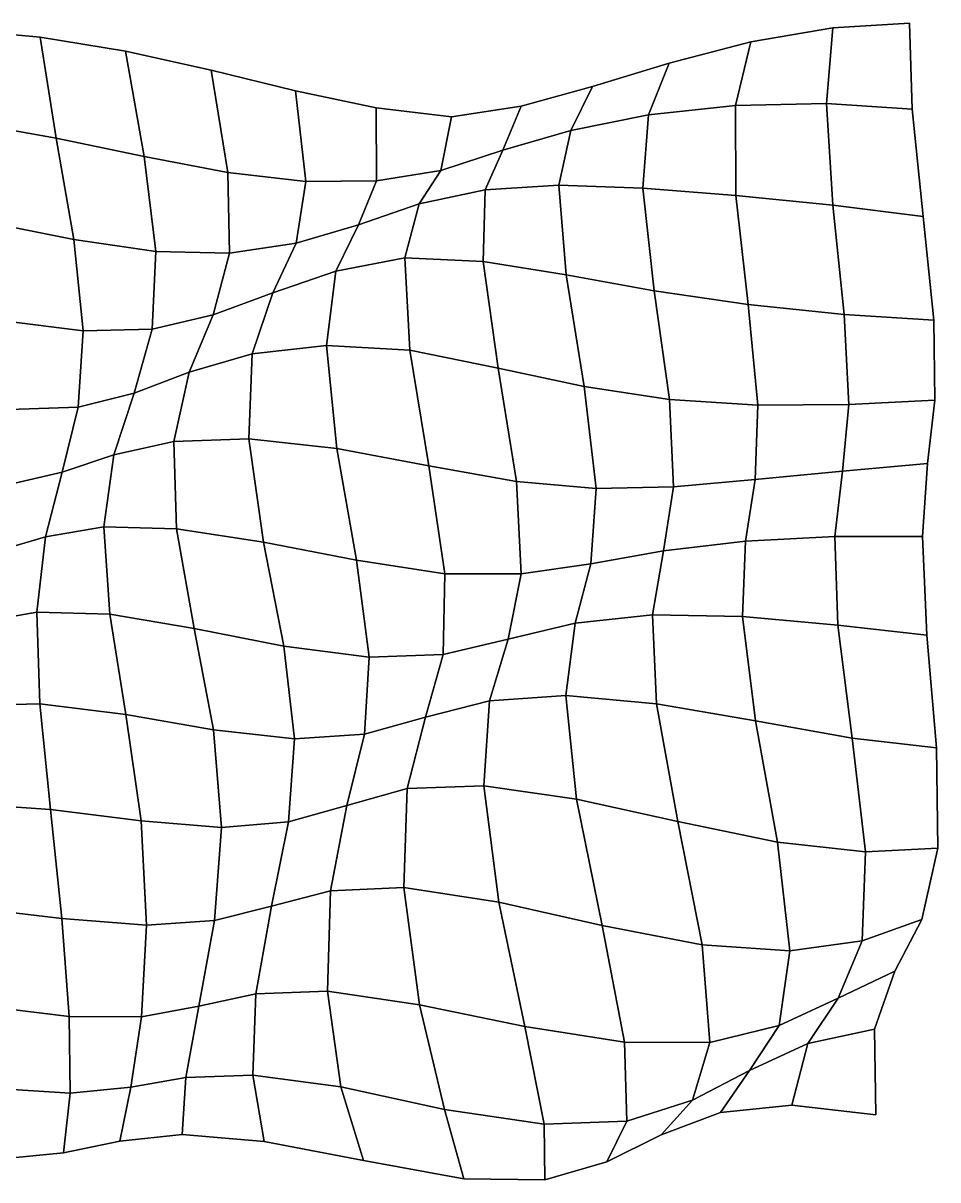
# Model space of a CAD drawing. Extents: x -161 to 227, y -130 to 123.
# Drawn here: x 26.8 to 226.8, y -130.3 to 122.6 of the extents above; entities that cross this region are included whole.
import ezdxf

# ---------------------------------------------------------------- set-up
doc = ezdxf.new("R2010")
doc.units = 0

msp = doc.modelspace()

# ---------------------------------------------------------------- linework, layer by layer
for points in [[(182.599533, 104.598549, -3.71392), (202.478104, 105.01503, -7.227546), (203.84906, 121.556458, -9.683057), (185.89682, 118.504395, -8.289812)], [(182.599533, 104.598549, -3.71392), (185.89682, 118.504395, -8.289812), (203.84906, 121.556458, -9.683057), (202.478104, 105.01503, -7.227546)], [(202.478104, 105.01503, -7.227546), (221.186157, 103.798965, -8.692986), (220.638824, 122.612488, -8.845376), (203.84906, 121.556458, -9.683057)], [(202.478104, 105.01503, -7.227546), (203.84906, 121.556458, -9.683057), (220.638824, 122.612488, -8.845376), (221.186157, 103.798965, -8.692986)], [(14.346541, 100.930313, -0.095653), (34.081627, 97.491844, -0.508134), (30.584967, 119.576981, 0.009041), (12.092523, 121.246574, 0.177857)], [(14.346541, 100.930313, -0.095653), (12.092523, 121.246574, 0.177857), (30.584967, 119.576981, 0.009041), (34.081627, 97.491844, -0.508134)], [(34.081627, 97.491844, -0.508134), (53.281075, 93.471474, -0.946844), (49.235458, 116.482735, -0.459572), (30.584967, 119.576981, 0.009041)], [(34.081627, 97.491844, -0.508134), (30.584967, 119.576981, 0.009041), (49.235458, 116.482735, -0.459572), (53.281075, 93.471474, -0.946844)], [(53.281075, 93.471474, -0.946844), (71.589355, 89.975372, -0.910228), (67.965775, 112.301788, -0.862866), (49.235458, 116.482735, -0.459572)], [(53.281075, 93.471474, -0.946844), (49.235458, 116.482735, -0.459572), (67.965775, 112.301788, -0.862866), (71.589355, 89.975372, -0.910228)], [(163.519363, 102.528778, 0.266166), (182.599533, 104.598549, -3.71392), (185.89682, 118.504395, -8.289812), (168.048798, 113.884735, -5.569578)], [(163.519363, 102.528778, 0.266166), (168.048798, 113.884735, -5.569578), (185.89682, 118.504395, -8.289812), (182.599533, 104.598549, -3.71392)], [(146.540283, 99.117676, 3.140595), (163.519363, 102.528778, 0.266166), (168.048798, 113.884735, -5.569578), (151.309067, 108.782402, -2.839497)], [(146.540283, 99.117676, 3.140595), (151.309067, 108.782402, -2.839497), (168.048798, 113.884735, -5.569578), (163.519363, 102.528778, 0.266166)], [(71.589355, 89.975372, -0.910228), (88.620689, 88.012314, -0.0745), (86.413399, 107.810295, -0.915592), (67.965775, 112.301788, -0.862866)], [(71.589355, 89.975372, -0.910228), (67.965775, 112.301788, -0.862866), (86.413399, 107.810295, -0.915592), (88.620689, 88.012314, -0.0745)], [(131.707016, 94.829773, 4.156337), (146.540283, 99.117676, 3.140595), (151.309067, 108.782402, -2.839497), (135.712601, 104.467522, -1.04591)], [(131.707016, 94.829773, 4.156337), (135.712601, 104.467522, -1.04591), (151.309067, 108.782402, -2.839497), (146.540283, 99.117676, 3.140595)], [(88.620689, 88.012314, -0.0745), (104.103897, 88.155937, 1.535357), (104.028893, 104.06649, -0.6299), (86.413399, 107.810295, -0.915592)], [(88.620689, 88.012314, -0.0745), (86.413399, 107.810295, -0.915592), (104.028893, 104.06649, -0.6299), (104.103897, 88.155937, 1.535357)], [(104.103897, 88.155937, 1.535357), (118.136261, 90.386734, 3.470592), (120.448708, 102.121758, -0.412358), (104.028893, 104.06649, -0.6299)], [(104.103897, 88.155937, 1.535357), (104.028893, 104.06649, -0.6299), (120.448708, 102.121758, -0.412358), (118.136261, 90.386734, 3.470592)], [(118.136261, 90.386734, 3.470592), (131.707016, 94.829773, 4.156337), (135.712601, 104.467522, -1.04591), (120.448708, 102.121758, -0.412358)], [(118.136261, 90.386734, 3.470592), (120.448708, 102.121758, -0.412358), (135.712601, 104.467522, -1.04591), (131.707016, 94.829773, 4.156337)], [(162.294495, 86.559502, 5.540423), (182.672989, 84.945168, 1.116925), (182.599533, 104.598549, -3.71392), (163.519363, 102.528778, 0.266166)], [(162.294495, 86.559502, 5.540423), (163.519363, 102.528778, 0.266166), (182.599533, 104.598549, -3.71392), (182.672989, 84.945168, 1.116925)], [(182.672989, 84.945168, 1.116925), (203.834793, 82.795334, -3.71272), (202.478104, 105.01503, -7.227546), (182.599533, 104.598549, -3.71392)], [(182.672989, 84.945168, 1.116925), (182.599533, 104.598549, -3.71392), (202.478104, 105.01503, -7.227546), (203.834793, 82.795334, -3.71272)], [(203.834793, 82.795334, -3.71272), (223.611359, 80.368729, -6.99295), (221.186157, 103.798965, -8.692986), (202.478104, 105.01503, -7.227546)], [(203.834793, 82.795334, -3.71272), (202.478104, 105.01503, -7.227546), (221.186157, 103.798965, -8.692986), (223.611359, 80.368729, -6.99295)], [(143.972122, 87.186302, 8.031549), (162.294495, 86.559502, 5.540423), (163.519363, 102.528778, 0.266166), (146.540283, 99.117676, 3.140595)], [(143.972122, 87.186302, 8.031549), (146.540283, 99.117676, 3.140595), (163.519363, 102.528778, 0.266166), (162.294495, 86.559502, 5.540423)], [(18.151814, 79.213524, -0.662922), (37.934326, 75.341888, -1.038182), (34.081627, 97.491844, -0.508134), (14.346541, 100.930313, -0.095653)], [(18.151814, 79.213524, -0.662922), (14.346541, 100.930313, -0.095653), (34.081627, 97.491844, -0.508134), (37.934326, 75.341888, -1.038182)], [(127.828171, 86.183182, 8.1926), (143.972122, 87.186302, 8.031549), (146.540283, 99.117676, 3.140595), (131.707016, 94.829773, 4.156337)], [(127.828171, 86.183182, 8.1926), (131.707016, 94.829773, 4.156337), (146.540283, 99.117676, 3.140595), (143.972122, 87.186302, 8.031549)], [(37.934326, 75.341888, -1.038182), (55.844654, 72.687035, -1.170789), (53.281075, 93.471474, -0.946844), (34.081627, 97.491844, -0.508134)], [(37.934326, 75.341888, -1.038182), (34.081627, 97.491844, -0.508134), (53.281075, 93.471474, -0.946844), (55.844654, 72.687035, -1.170789)], [(113.437691, 83.088379, 6.534311), (127.828171, 86.183182, 8.1926), (131.707016, 94.829773, 4.156337), (118.136261, 90.386734, 3.470592)], [(113.437691, 83.088379, 6.534311), (118.136261, 90.386734, 3.470592), (131.707016, 94.829773, 4.156337), (127.828171, 86.183182, 8.1926)], [(55.844654, 72.687035, -1.170789), (71.926216, 72.339188, -0.580239), (71.589355, 89.975372, -0.910228), (53.281075, 93.471474, -0.946844)], [(55.844654, 72.687035, -1.170789), (53.281075, 93.471474, -0.946844), (71.589355, 89.975372, -0.910228), (71.926216, 72.339188, -0.580239)], [(71.926216, 72.339188, -0.580239), (86.525505, 74.526627, 0.983118), (88.620689, 88.012314, -0.0745), (71.589355, 89.975372, -0.910228)], [(71.926216, 72.339188, -0.580239), (71.589355, 89.975372, -0.910228), (88.620689, 88.012314, -0.0745), (86.525505, 74.526627, 0.983118)], [(100.161278, 78.548332, 3.474694), (113.437691, 83.088379, 6.534311), (118.136261, 90.386734, 3.470592), (104.103897, 88.155937, 1.535357)], [(100.161278, 78.548332, 3.474694), (104.103897, 88.155937, 1.535357), (118.136261, 90.386734, 3.470592), (113.437691, 83.088379, 6.534311)], [(86.525505, 74.526627, 0.983118), (100.161278, 78.548332, 3.474694), (104.103897, 88.155937, 1.535357), (88.620689, 88.012314, -0.0745)], [(86.525505, 74.526627, 0.983118), (88.620689, 88.012314, -0.0745), (104.103897, 88.155937, 1.535357), (100.161278, 78.548332, 3.474694)], [(110.298668, 71.276825, 8.587756), (127.373909, 70.477852, 10.576472), (127.828171, 86.183182, 8.1926), (113.437691, 83.088379, 6.534311)], [(110.298668, 71.276825, 8.587756), (113.437691, 83.088379, 6.534311), (127.828171, 86.183182, 8.1926), (127.373909, 70.477852, 10.576472)], [(127.373909, 70.477852, 10.576472), (145.527008, 67.612144, 10.965493), (143.972122, 87.186302, 8.031549), (127.828171, 86.183182, 8.1926)], [(127.373909, 70.477852, 10.576472), (127.828171, 86.183182, 8.1926), (143.972122, 87.186302, 8.031549), (145.527008, 67.612144, 10.965493)], [(145.527008, 67.612144, 10.965493), (164.809265, 64.110359, 9.00228), (162.294495, 86.559502, 5.540423), (143.972122, 87.186302, 8.031549)], [(145.527008, 67.612144, 10.965493), (143.972122, 87.186302, 8.031549), (162.294495, 86.559502, 5.540423), (164.809265, 64.110359, 9.00228)], [(164.809265, 64.110359, 9.00228), (185.346588, 61.061066, 4.728779), (182.672989, 84.945168, 1.116925), (162.294495, 86.559502, 5.540423)], [(164.809265, 64.110359, 9.00228), (162.294495, 86.559502, 5.540423), (182.672989, 84.945168, 1.116925), (185.346588, 61.061066, 4.728779)], [(185.346588, 61.061066, 4.728779), (206.346863, 58.939468, -0.541797), (203.834793, 82.795334, -3.71272), (182.672989, 84.945168, 1.116925)], [(185.346588, 61.061066, 4.728779), (182.672989, 84.945168, 1.116925), (203.834793, 82.795334, -3.71272), (206.346863, 58.939468, -0.541797)], [(95.232582, 68.360397, 5.223298), (110.298668, 71.276825, 8.587756), (113.437691, 83.088379, 6.534311), (100.161278, 78.548332, 3.474694)], [(95.232582, 68.360397, 5.223298), (100.161278, 78.548332, 3.474694), (113.437691, 83.088379, 6.534311), (110.298668, 71.276825, 8.587756)], [(206.346863, 58.939468, -0.541797), (225.911285, 57.700001, -4.775678), (223.611359, 80.368729, -6.99295), (203.834793, 82.795334, -3.71272)], [(206.346863, 58.939468, -0.541797), (203.834793, 82.795334, -3.71272), (223.611359, 80.368729, -6.99295), (225.911285, 57.700001, -4.775678)], [(21.96608, 57.619362, -1.060159), (39.952915, 55.303894, -1.000057), (37.934326, 75.341888, -1.038182), (18.151814, 79.213524, -0.662922)], [(21.96608, 57.619362, -1.060159), (18.151814, 79.213524, -0.662922), (37.934326, 75.341888, -1.038182), (39.952915, 55.303894, -1.000057)], [(81.410454, 63.649189, 2.485138), (95.232582, 68.360397, 5.223298), (100.161278, 78.548332, 3.474694), (86.525505, 74.526627, 0.983118)], [(81.410454, 63.649189, 2.485138), (86.525505, 74.526627, 0.983118), (100.161278, 78.548332, 3.474694), (95.232582, 68.360397, 5.223298)], [(39.952915, 55.303894, -1.000057), (55.023258, 55.678482, -0.573346), (55.844654, 72.687035, -1.170789), (37.934326, 75.341888, -1.038182)], [(39.952915, 55.303894, -1.000057), (37.934326, 75.341888, -1.038182), (55.844654, 72.687035, -1.170789), (55.023258, 55.678482, -0.573346)], [(68.369965, 58.829624, 0.544612), (81.410454, 63.649189, 2.485138), (86.525505, 74.526627, 0.983118), (71.926216, 72.339188, -0.580239)], [(68.369965, 58.829624, 0.544612), (71.926216, 72.339188, -0.580239), (86.525505, 74.526627, 0.983118), (81.410454, 63.649189, 2.485138)], [(55.023258, 55.678482, -0.573346), (68.369965, 58.829624, 0.544612), (71.926216, 72.339188, -0.580239), (55.844654, 72.687035, -1.170789)], [(55.023258, 55.678482, -0.573346), (55.844654, 72.687035, -1.170789), (71.926216, 72.339188, -0.580239), (68.369965, 58.829624, 0.544612)], [(93.174431, 52.137775, 6.925833), (111.364731, 51.081459, 10.017632), (110.298668, 71.276825, 8.587756), (95.232582, 68.360397, 5.223298)], [(93.174431, 52.137775, 6.925833), (95.232582, 68.360397, 5.223298), (110.298668, 71.276825, 8.587756), (111.364731, 51.081459, 10.017632)], [(111.364731, 51.081459, 10.017632), (130.679398, 47.195225, 11.813482), (127.373909, 70.477852, 10.576472), (110.298668, 71.276825, 8.587756)], [(111.364731, 51.081459, 10.017632), (110.298668, 71.276825, 8.587756), (127.373909, 70.477852, 10.576472), (130.679398, 47.195225, 11.813482)], [(76.925369, 50.314259, 4.424101), (93.174431, 52.137775, 6.925833), (95.232582, 68.360397, 5.223298), (81.410454, 63.649189, 2.485138)], [(76.925369, 50.314259, 4.424101), (81.410454, 63.649189, 2.485138), (95.232582, 68.360397, 5.223298), (93.174431, 52.137775, 6.925833)], [(130.679398, 47.195225, 11.813482), (149.486786, 43.200882, 12.343519), (145.527008, 67.612144, 10.965493), (127.373909, 70.477852, 10.576472)], [(130.679398, 47.195225, 11.813482), (127.373909, 70.477852, 10.576472), (145.527008, 67.612144, 10.965493), (149.486786, 43.200882, 12.343519)], [(149.486786, 43.200882, 12.343519), (168.148117, 40.358387, 10.738609), (164.809265, 64.110359, 9.00228), (145.527008, 67.612144, 10.965493)], [(149.486786, 43.200882, 12.343519), (145.527008, 67.612144, 10.965493), (164.809265, 64.110359, 9.00228), (168.148117, 40.358387, 10.738609)], [(63.162415, 46.292747, 2.455011), (76.925369, 50.314259, 4.424101), (81.410454, 63.649189, 2.485138), (68.369965, 58.829624, 0.544612)], [(63.162415, 46.292747, 2.455011), (68.369965, 58.829624, 0.544612), (81.410454, 63.649189, 2.485138), (76.925369, 50.314259, 4.424101)], [(168.148117, 40.358387, 10.738609), (187.475815, 39.091373, 6.799417), (185.346588, 61.061066, 4.728779), (164.809265, 64.110359, 9.00228)], [(168.148117, 40.358387, 10.738609), (164.809265, 64.110359, 9.00228), (185.346588, 61.061066, 4.728779), (187.475815, 39.091373, 6.799417)], [(187.475815, 39.091373, 6.799417), (207.321747, 39.210503, 1.654761), (206.346863, 58.939468, -0.541797), (185.346588, 61.061066, 4.728779)], [(187.475815, 39.091373, 6.799417), (185.346588, 61.061066, 4.728779), (206.346863, 58.939468, -0.541797), (207.321747, 39.210503, 1.654761)], [(51.142555, 41.746326, 0.940108), (63.162415, 46.292747, 2.455011), (68.369965, 58.829624, 0.544612), (55.023258, 55.678482, -0.573346)], [(51.142555, 41.746326, 0.940108), (55.023258, 55.678482, -0.573346), (68.369965, 58.829624, 0.544612), (63.162415, 46.292747, 2.455011)], [(207.321747, 39.210503, 1.654761), (226.11676, 40.179165, -2.760826), (225.911285, 57.700001, -4.775678), (206.346863, 58.939468, -0.541797)], [(207.321747, 39.210503, 1.654761), (206.346863, 58.939468, -0.541797), (225.911285, 57.700001, -4.775678), (226.11676, 40.179165, -2.760826)], [(23.848866, 38.138123, -1.028437), (38.872986, 38.615536, -0.182534), (39.952915, 55.303894, -1.000057), (21.96608, 57.619362, -1.060159)], [(23.848866, 38.138123, -1.028437), (21.96608, 57.619362, -1.060159), (39.952915, 55.303894, -1.000057), (38.872986, 38.615536, -0.182534)], [(38.872986, 38.615536, -0.182534), (51.142555, 41.746326, 0.940108), (55.023258, 55.678482, -0.573346), (39.952915, 55.303894, -1.000057)], [(38.872986, 38.615536, -0.182534), (39.952915, 55.303894, -1.000057), (55.023258, 55.678482, -0.573346), (51.142555, 41.746326, 0.940108)], [(76.194038, 31.709122, 6.719975), (95.388184, 29.602066, 8.831871), (93.174431, 52.137775, 6.925833), (76.925369, 50.314259, 4.424101)], [(76.194038, 31.709122, 6.719975), (76.925369, 50.314259, 4.424101), (93.174431, 52.137775, 6.925833), (95.388184, 29.602066, 8.831871)], [(95.388184, 29.602066, 8.831871), (115.55735, 25.829458, 11.445797), (111.364731, 51.081459, 10.017632), (93.174431, 52.137775, 6.925833)], [(95.388184, 29.602066, 8.831871), (93.174431, 52.137775, 6.925833), (111.364731, 51.081459, 10.017632), (115.55735, 25.829458, 11.445797)], [(115.55735, 25.829458, 11.445797), (134.70047, 22.363693, 12.721005), (130.679398, 47.195225, 11.813482), (111.364731, 51.081459, 10.017632)], [(115.55735, 25.829458, 11.445797), (111.364731, 51.081459, 10.017632), (130.679398, 47.195225, 11.813482), (134.70047, 22.363693, 12.721005)], [(59.799068, 31.165871, 4.872328), (76.194038, 31.709122, 6.719975), (76.925369, 50.314259, 4.424101), (63.162415, 46.292747, 2.455011)], [(59.799068, 31.165871, 4.872328), (63.162415, 46.292747, 2.455011), (76.925369, 50.314259, 4.424101), (76.194038, 31.709122, 6.719975)], [(46.696075, 28.252258, 3.046396), (59.799068, 31.165871, 4.872328), (63.162415, 46.292747, 2.455011), (51.142555, 41.746326, 0.940108)], [(46.696075, 28.252258, 3.046396), (51.142555, 41.746326, 0.940108), (63.162415, 46.292747, 2.455011), (59.799068, 31.165871, 4.872328)], [(134.70047, 22.363693, 12.721005), (152.074783, 20.860855, 12.960635), (149.486786, 43.200882, 12.343519), (130.679398, 47.195225, 11.813482)], [(134.70047, 22.363693, 12.721005), (130.679398, 47.195225, 11.813482), (149.486786, 43.200882, 12.343519), (152.074783, 20.860855, 12.960635)], [(152.074783, 20.860855, 12.960635), (168.98111, 21.256287, 11.329002), (168.148117, 40.358387, 10.738609), (149.486786, 43.200882, 12.343519)], [(152.074783, 20.860855, 12.960635), (149.486786, 43.200882, 12.343519), (168.148117, 40.358387, 10.738609), (168.98111, 21.256287, 11.329002)], [(35.399887, 24.431187, 1.162379), (46.696075, 28.252258, 3.046396), (51.142555, 41.746326, 0.940108), (38.872986, 38.615536, -0.182534)], [(35.399887, 24.431187, 1.162379), (38.872986, 38.615536, -0.182534), (51.142555, 41.746326, 0.940108), (46.696075, 28.252258, 3.046396)], [(22.831896, 21.559814, -0.691166), (35.399887, 24.431187, 1.162379), (38.872986, 38.615536, -0.182534), (23.848866, 38.138123, -1.028437)], [(22.831896, 21.559814, -0.691166), (23.848866, 38.138123, -1.028437), (38.872986, 38.615536, -0.182534), (35.399887, 24.431187, 1.162379)], [(168.98111, 21.256287, 11.329002), (186.901215, 22.802292, 7.621764), (187.475815, 39.091373, 6.799417), (168.148117, 40.358387, 10.738609)], [(168.98111, 21.256287, 11.329002), (168.148117, 40.358387, 10.738609), (187.475815, 39.091373, 6.799417), (186.901215, 22.802292, 7.621764)], [(186.901215, 22.802292, 7.621764), (205.959824, 24.656422, 2.821276), (207.321747, 39.210503, 1.654761), (187.475815, 39.091373, 6.799417)], [(186.901215, 22.802292, 7.621764), (187.475815, 39.091373, 6.799417), (207.321747, 39.210503, 1.654761), (205.959824, 24.656422, 2.821276)], [(205.959824, 24.656422, 2.821276), (224.525955, 26.301813, -1.31316), (226.11676, 40.179165, -2.760826), (207.321747, 39.210503, 1.654761)], [(205.959824, 24.656422, 2.821276), (207.321747, 39.210503, 1.654761), (226.11676, 40.179165, -2.760826), (224.525955, 26.301813, -1.31316)], [(44.511971, 12.508388, 5.094222), (60.387318, 12.046677, 7.335871), (59.799068, 31.165871, 4.872328), (46.696075, 28.252258, 3.046396)], [(44.511971, 12.508388, 5.094222), (46.696075, 28.252258, 3.046396), (59.799068, 31.165871, 4.872328), (60.387318, 12.046677, 7.335871)], [(60.387318, 12.046677, 7.335871), (79.403549, 9.120352, 9.2044), (76.194038, 31.709122, 6.719975), (59.799068, 31.165871, 4.872328)], [(60.387318, 12.046677, 7.335871), (59.799068, 31.165871, 4.872328), (76.194038, 31.709122, 6.719975), (79.403549, 9.120352, 9.2044)], [(79.403549, 9.120352, 9.2044), (99.741913, 5.180699, 11.037501), (95.388184, 29.602066, 8.831871), (76.194038, 31.709122, 6.719975)], [(79.403549, 9.120352, 9.2044), (76.194038, 31.709122, 6.719975), (95.388184, 29.602066, 8.831871), (99.741913, 5.180699, 11.037501)], [(31.687826, 10.329618, 2.355969), (44.511971, 12.508388, 5.094222), (46.696075, 28.252258, 3.046396), (35.399887, 24.431187, 1.162379)], [(31.687826, 10.329618, 2.355969), (35.399887, 24.431187, 1.162379), (46.696075, 28.252258, 3.046396), (44.511971, 12.508388, 5.094222)], [(99.741913, 5.180699, 11.037501), (119.052628, 2.245847, 13.161349), (115.55735, 25.829458, 11.445797), (95.388184, 29.602066, 8.831871)], [(99.741913, 5.180699, 11.037501), (95.388184, 29.602066, 8.831871), (115.55735, 25.829458, 11.445797), (119.052628, 2.245847, 13.161349)], [(119.052628, 2.245847, 13.161349), (135.749405, 2.236469, 13.627293), (134.70047, 22.363693, 12.721005), (115.55735, 25.829458, 11.445797)], [(119.052628, 2.245847, 13.161349), (115.55735, 25.829458, 11.445797), (134.70047, 22.363693, 12.721005), (135.749405, 2.236469, 13.627293)], [(204.302246, 10.343375, 2.837309), (223.417252, 10.358888, -0.652601), (224.525955, 26.301813, -1.31316), (205.959824, 24.656422, 2.821276)], [(204.302246, 10.343375, 2.837309), (205.959824, 24.656422, 2.821276), (224.525955, 26.301813, -1.31316), (223.417252, 10.358888, -0.652601)], [(19.539295, 6.752646, -0.558888), (31.687826, 10.329618, 2.355969), (35.399887, 24.431187, 1.162379), (22.831896, 21.559814, -0.691166)], [(19.539295, 6.752646, -0.558888), (22.831896, 21.559814, -0.691166), (35.399887, 24.431187, 1.162379), (31.687826, 10.329618, 2.355969)], [(166.815155, 7.216313, 10.939232), (184.728973, 9.370316, 7.183307), (186.901215, 22.802292, 7.621764), (168.98111, 21.256287, 11.329002)], [(166.815155, 7.216313, 10.939232), (168.98111, 21.256287, 11.329002), (186.901215, 22.802292, 7.621764), (184.728973, 9.370316, 7.183307)], [(184.728973, 9.370316, 7.183307), (204.302246, 10.343375, 2.837309), (205.959824, 24.656422, 2.821276), (186.901215, 22.802292, 7.621764)], [(184.728973, 9.370316, 7.183307), (186.901215, 22.802292, 7.621764), (205.959824, 24.656422, 2.821276), (204.302246, 10.343375, 2.837309)], [(135.749405, 2.236469, 13.627293), (150.969772, 4.402069, 13.093307), (152.074783, 20.860855, 12.960635), (134.70047, 22.363693, 12.721005)], [(135.749405, 2.236469, 13.627293), (134.70047, 22.363693, 12.721005), (152.074783, 20.860855, 12.960635), (150.969772, 4.402069, 13.093307)], [(150.969772, 4.402069, 13.093307), (166.815155, 7.216313, 10.939232), (168.98111, 21.256287, 11.329002), (152.074783, 20.860855, 12.960635)], [(150.969772, 4.402069, 13.093307), (152.074783, 20.860855, 12.960635), (168.98111, 21.256287, 11.329002), (166.815155, 7.216313, 10.939232)], [(15.709293, -8.624868, -1.299497), (29.820446, -6.147978, 2.453863), (31.687826, 10.329618, 2.355969), (19.539295, 6.752646, -0.558888)], [(15.709293, -8.624868, -1.299497), (19.539295, 6.752646, -0.558888), (31.687826, 10.329618, 2.355969), (29.820446, -6.147978, 2.453863)], [(29.820446, -6.147978, 2.453863), (45.755562, -6.613318, 6.074302), (44.511971, 12.508388, 5.094222), (31.687826, 10.329618, 2.355969)], [(29.820446, -6.147978, 2.453863), (31.687826, 10.329618, 2.355969), (44.511971, 12.508388, 5.094222), (45.755562, -6.613318, 6.074302)], [(45.755562, -6.613318, 6.074302), (64.207237, -9.727851, 8.993563), (60.387318, 12.046677, 7.335871), (44.511971, 12.508388, 5.094222)], [(45.755562, -6.613318, 6.074302), (44.511971, 12.508388, 5.094222), (60.387318, 12.046677, 7.335871), (64.207237, -9.727851, 8.993563)], [(64.207237, -9.727851, 8.993563), (83.844803, -13.633995, 11.215552), (79.403549, 9.120352, 9.2044), (60.387318, 12.046677, 7.335871)], [(64.207237, -9.727851, 8.993563), (60.387318, 12.046677, 7.335871), (79.403549, 9.120352, 9.2044), (83.844803, -13.633995, 11.215552)], [(184.085144, -7.119246, 5.679662), (204.936432, -9.02225, 1.919568), (204.302246, 10.343375, 2.837309), (184.728973, 9.370316, 7.183307)], [(184.085144, -7.119246, 5.679662), (184.728973, 9.370316, 7.183307), (204.302246, 10.343375, 2.837309), (204.936432, -9.02225, 1.919568)], [(204.936432, -9.02225, 1.919568), (224.42897, -11.182895, -0.671426), (223.417252, 10.358888, -0.652601), (204.302246, 10.343375, 2.837309)], [(204.936432, -9.02225, 1.919568), (204.302246, 10.343375, 2.837309), (223.417252, 10.358888, -0.652601), (224.42897, -11.182895, -0.671426)], [(83.844803, -13.633995, 11.215552), (102.489296, -16.035326, 13.036315), (99.741913, 5.180699, 11.037501), (79.403549, 9.120352, 9.2044)], [(83.844803, -13.633995, 11.215552), (79.403549, 9.120352, 9.2044), (99.741913, 5.180699, 11.037501), (102.489296, -16.035326, 13.036315)], [(164.433441, -6.73879, 9.543263), (184.085144, -7.119246, 5.679662), (184.728973, 9.370316, 7.183307), (166.815155, 7.216313, 10.939232)], [(164.433441, -6.73879, 9.543263), (166.815155, 7.216313, 10.939232), (184.728973, 9.370316, 7.183307), (184.085144, -7.119246, 5.679662)], [(102.489296, -16.035326, 13.036315), (118.693459, -15.441918, 14.697367), (119.052628, 2.245847, 13.161349), (99.741913, 5.180699, 11.037501)], [(102.489296, -16.035326, 13.036315), (99.741913, 5.180699, 11.037501), (119.052628, 2.245847, 13.161349), (118.693459, -15.441918, 14.697367)], [(147.48613, -8.589719, 12.480144), (164.433441, -6.73879, 9.543263), (166.815155, 7.216313, 10.939232), (150.969772, 4.402069, 13.093307)], [(147.48613, -8.589719, 12.480144), (150.969772, 4.402069, 13.093307), (166.815155, 7.216313, 10.939232), (164.433441, -6.73879, 9.543263)], [(132.862366, -12.103092, 14.129273), (147.48613, -8.589719, 12.480144), (150.969772, 4.402069, 13.093307), (135.749405, 2.236469, 13.627293)], [(132.862366, -12.103092, 14.129273), (135.749405, 2.236469, 13.627293), (150.969772, 4.402069, 13.093307), (147.48613, -8.589719, 12.480144)], [(118.693459, -15.441918, 14.697367), (132.862366, -12.103092, 14.129273), (135.749405, 2.236469, 13.627293), (119.052628, 2.245847, 13.161349)], [(118.693459, -15.441918, 14.697367), (119.052628, 2.245847, 13.161349), (135.749405, 2.236469, 13.627293), (132.862366, -12.103092, 14.129273)], [(13.093143, -26.671303, -3.317071), (30.480179, -26.218382, 0.648312), (29.820446, -6.147978, 2.453863), (15.709293, -8.624868, -1.299497)], [(13.093143, -26.671303, -3.317071), (15.709293, -8.624868, -1.299497), (29.820446, -6.147978, 2.453863), (30.480179, -26.218382, 0.648312)], [(30.480179, -26.218382, 0.648312), (49.282013, -28.533003, 4.895616), (45.755562, -6.613318, 6.074302), (29.820446, -6.147978, 2.453863)], [(30.480179, -26.218382, 0.648312), (29.820446, -6.147978, 2.453863), (45.755562, -6.613318, 6.074302), (49.282013, -28.533003, 4.895616)], [(49.282013, -28.533003, 4.895616), (68.419785, -31.882534, 8.583452), (64.207237, -9.727851, 8.993563), (45.755562, -6.613318, 6.074302)], [(49.282013, -28.533003, 4.895616), (45.755562, -6.613318, 6.074302), (64.207237, -9.727851, 8.993563), (68.419785, -31.882534, 8.583452)], [(145.494598, -24.374365, 10.386972), (165.27446, -26.211647, 6.953468), (164.433441, -6.73879, 9.543263), (147.48613, -8.589719, 12.480144)], [(145.494598, -24.374365, 10.386972), (147.48613, -8.589719, 12.480144), (164.433441, -6.73879, 9.543263), (165.27446, -26.211647, 6.953468)], [(165.27446, -26.211647, 6.953468), (186.928314, -29.957312, 3.39473), (184.085144, -7.119246, 5.679662), (164.433441, -6.73879, 9.543263)], [(165.27446, -26.211647, 6.953468), (164.433441, -6.73879, 9.543263), (184.085144, -7.119246, 5.679662), (186.928314, -29.957312, 3.39473)], [(186.928314, -29.957312, 3.39473), (208.105515, -33.698242, 0.602928), (204.936432, -9.02225, 1.919568), (184.085144, -7.119246, 5.679662)], [(186.928314, -29.957312, 3.39473), (184.085144, -7.119246, 5.679662), (204.936432, -9.02225, 1.919568), (208.105515, -33.698242, 0.602928)], [(68.419785, -31.882534, 8.583452), (86.167145, -33.83242, 11.394717), (83.844803, -13.633995, 11.215552), (64.207237, -9.727851, 8.993563)], [(68.419785, -31.882534, 8.583452), (64.207237, -9.727851, 8.993563), (83.844803, -13.633995, 11.215552), (86.167145, -33.83242, 11.394717)], [(128.806656, -25.525433, 13.031178), (145.494598, -24.374365, 10.386972), (147.48613, -8.589719, 12.480144), (132.862366, -12.103092, 14.129273)], [(128.806656, -25.525433, 13.031178), (132.862366, -12.103092, 14.129273), (147.48613, -8.589719, 12.480144), (145.494598, -24.374365, 10.386972)], [(208.105515, -33.698242, 0.602928), (226.53714, -35.860054, -0.880324), (224.42897, -11.182895, -0.671426), (204.936432, -9.02225, 1.919568)], [(208.105515, -33.698242, 0.602928), (204.936432, -9.02225, 1.919568), (224.42897, -11.182895, -0.671426), (226.53714, -35.860054, -0.880324)], [(114.8181, -29.116314, 14.575905), (128.806656, -25.525433, 13.031178), (132.862366, -12.103092, 14.129273), (118.693459, -15.441918, 14.697367)], [(114.8181, -29.116314, 14.575905), (118.693459, -15.441918, 14.697367), (132.862366, -12.103092, 14.129273), (128.806656, -25.525433, 13.031178)], [(86.167145, -33.83242, 11.394717), (101.470627, -32.809444, 13.380909), (102.489296, -16.035326, 13.036315), (83.844803, -13.633995, 11.215552)], [(86.167145, -33.83242, 11.394717), (83.844803, -13.633995, 11.215552), (102.489296, -16.035326, 13.036315), (101.470627, -32.809444, 13.380909)], [(101.470627, -32.809444, 13.380909), (114.8181, -29.116314, 14.575905), (118.693459, -15.441918, 14.697367), (102.489296, -16.035326, 13.036315)], [(101.470627, -32.809444, 13.380909), (102.489296, -16.035326, 13.036315), (118.693459, -15.441918, 14.697367), (114.8181, -29.116314, 14.575905)], [(127.561592, -44.15089, 9.477689), (147.791046, -47.062099, 6.620149), (145.494598, -24.374365, 10.386972), (128.806656, -25.525433, 13.031178)], [(127.561592, -44.15089, 9.477689), (128.806656, -25.525433, 13.031178), (145.494598, -24.374365, 10.386972), (147.791046, -47.062099, 6.620149)], [(147.791046, -47.062099, 6.620149), (169.937622, -51.949013, 3.559232), (165.27446, -26.211647, 6.953468), (145.494598, -24.374365, 10.386972)], [(147.791046, -47.062099, 6.620149), (145.494598, -24.374365, 10.386972), (165.27446, -26.211647, 6.953468), (169.937622, -51.949013, 3.559232)], [(12.633772, -47.891991, -6.236219), (32.804001, -49.320904, -3.045142), (30.480179, -26.218382, 0.648312), (13.093143, -26.671303, -3.317071)], [(12.633772, -47.891991, -6.236219), (13.093143, -26.671303, -3.317071), (30.480179, -26.218382, 0.648312), (32.804001, -49.320904, -3.045142)], [(32.804001, -49.320904, -3.045142), (52.605915, -51.821106, 1.113653), (49.282013, -28.533003, 4.895616), (30.480179, -26.218382, 0.648312)], [(32.804001, -49.320904, -3.045142), (30.480179, -26.218382, 0.648312), (49.282013, -28.533003, 4.895616), (52.605915, -51.821106, 1.113653)], [(110.791443, -44.701511, 11.412959), (127.561592, -44.15089, 9.477689), (128.806656, -25.525433, 13.031178), (114.8181, -29.116314, 14.575905)], [(110.791443, -44.701511, 11.412959), (114.8181, -29.116314, 14.575905), (128.806656, -25.525433, 13.031178), (127.561592, -44.15089, 9.477689)], [(169.937622, -51.949013, 3.559232), (191.719086, -56.453091, 1.041883), (186.928314, -29.957312, 3.39473), (165.27446, -26.211647, 6.953468)], [(169.937622, -51.949013, 3.559232), (165.27446, -26.211647, 6.953468), (186.928314, -29.957312, 3.39473), (191.719086, -56.453091, 1.041883)], [(52.605915, -51.821106, 1.113653), (70.19931, -53.221531, 5.189342), (68.419785, -31.882534, 8.583452), (49.282013, -28.533003, 4.895616)], [(52.605915, -51.821106, 1.113653), (49.282013, -28.533003, 4.895616), (68.419785, -31.882534, 8.583452), (70.19931, -53.221531, 5.189342)], [(97.632347, -48.464371, 10.603769), (110.791443, -44.701511, 11.412959), (114.8181, -29.116314, 14.575905), (101.470627, -32.809444, 13.380909)], [(97.632347, -48.464371, 10.603769), (101.470627, -32.809444, 13.380909), (114.8181, -29.116314, 14.575905), (110.791443, -44.701511, 11.412959)], [(191.719086, -56.453091, 1.041883), (211.011673, -58.601463, -0.393168), (208.105515, -33.698242, 0.602928), (186.928314, -29.957312, 3.39473)], [(191.719086, -56.453091, 1.041883), (186.928314, -29.957312, 3.39473), (208.105515, -33.698242, 0.602928), (211.011673, -58.601463, -0.393168)], [(70.19931, -53.221531, 5.189342), (84.867424, -52.001019, 8.469066), (86.167145, -33.83242, 11.394717), (68.419785, -31.882534, 8.583452)], [(70.19931, -53.221531, 5.189342), (68.419785, -31.882534, 8.583452), (86.167145, -33.83242, 11.394717), (84.867424, -52.001019, 8.469066)], [(84.867424, -52.001019, 8.469066), (97.632347, -48.464371, 10.603769), (101.470627, -32.809444, 13.380909), (86.167145, -33.83242, 11.394717)], [(84.867424, -52.001019, 8.469066), (86.167145, -33.83242, 11.394717), (101.470627, -32.809444, 13.380909), (97.632347, -48.464371, 10.603769)], [(211.011673, -58.601463, -0.393168), (226.812531, -57.777328, -0.783794), (226.53714, -35.860054, -0.880324), (208.105515, -33.698242, 0.602928)], [(211.011673, -58.601463, -0.393168), (208.105515, -33.698242, 0.602928), (226.53714, -35.860054, -0.880324), (226.812531, -57.777328, -0.783794)], [(94.023148, -67.126534, 4.78235), (110.0765, -66.357574, 5.466913), (110.791443, -44.701511, 11.412959), (97.632347, -48.464371, 10.603769)], [(94.023148, -67.126534, 4.78235), (97.632347, -48.464371, 10.603769), (110.791443, -44.701511, 11.412959), (110.0765, -66.357574, 5.466913)], [(110.0765, -66.357574, 5.466913), (130.805038, -69.553375, 4.109594), (127.561592, -44.15089, 9.477689), (110.791443, -44.701511, 11.412959)], [(110.0765, -66.357574, 5.466913), (110.791443, -44.701511, 11.412959), (127.561592, -44.15089, 9.477689), (130.805038, -69.553375, 4.109594)], [(130.805038, -69.553375, 4.109594), (153.420395, -74.646034, 2.171469), (147.791046, -47.062099, 6.620149), (127.561592, -44.15089, 9.477689)], [(130.805038, -69.553375, 4.109594), (127.561592, -44.15089, 9.477689), (147.791046, -47.062099, 6.620149), (153.420395, -74.646034, 2.171469)], [(14.275697, -70.673218, -8.728584), (35.318073, -73.174736, -7.293454), (32.804001, -49.320904, -3.045142), (12.633772, -47.891991, -6.236219)], [(14.275697, -70.673218, -8.728584), (12.633772, -47.891991, -6.236219), (32.804001, -49.320904, -3.045142), (35.318073, -73.174736, -7.293454)], [(153.420395, -74.646034, 2.171469), (175.281586, -78.907898, 0.465003), (169.937622, -51.949013, 3.559232), (147.791046, -47.062099, 6.620149)], [(153.420395, -74.646034, 2.171469), (147.791046, -47.062099, 6.620149), (169.937622, -51.949013, 3.559232), (175.281586, -78.907898, 0.465003)], [(35.318073, -73.174736, -7.293454), (53.818394, -74.623268, -4.228339), (52.605915, -51.821106, 1.113653), (32.804001, -49.320904, -3.045142)], [(35.318073, -73.174736, -7.293454), (32.804001, -49.320904, -3.045142), (52.605915, -51.821106, 1.113653), (53.818394, -74.623268, -4.228339)], [(81.125389, -70.409653, 2.658847), (94.023148, -67.126534, 4.78235), (97.632347, -48.464371, 10.603769), (84.867424, -52.001019, 8.469066)], [(81.125389, -70.409653, 2.658847), (84.867424, -52.001019, 8.469066), (97.632347, -48.464371, 10.603769), (94.023148, -67.126534, 4.78235)], [(53.818394, -74.623268, -4.228339), (68.670692, -73.599426, -0.576488), (70.19931, -53.221531, 5.189342), (52.605915, -51.821106, 1.113653)], [(53.818394, -74.623268, -4.228339), (52.605915, -51.821106, 1.113653), (70.19931, -53.221531, 5.189342), (68.670692, -73.599426, -0.576488)], [(68.670692, -73.599426, -0.576488), (81.125389, -70.409653, 2.658847), (84.867424, -52.001019, 8.469066), (70.19931, -53.221531, 5.189342)], [(68.670692, -73.599426, -0.576488), (70.19931, -53.221531, 5.189342), (84.867424, -52.001019, 8.469066), (81.125389, -70.409653, 2.658847)], [(175.281586, -78.907898, 0.465003), (194.448929, -80.215042, -0.473181), (191.719086, -56.453091, 1.041883), (169.937622, -51.949013, 3.559232)], [(175.281586, -78.907898, 0.465003), (169.937622, -51.949013, 3.559232), (191.719086, -56.453091, 1.041883), (194.448929, -80.215042, -0.473181)], [(194.448929, -80.215042, -0.473181), (210.229279, -77.999619, -0.577345), (211.011673, -58.601463, -0.393168), (191.719086, -56.453091, 1.041883)], [(194.448929, -80.215042, -0.473181), (191.719086, -56.453091, 1.041883), (211.011673, -58.601463, -0.393168), (210.229279, -77.999619, -0.577345)], [(210.229279, -77.999619, -0.577345), (223.33606, -73.368629, -0.318493), (226.812531, -57.777328, -0.783794), (211.011673, -58.601463, -0.393168)], [(210.229279, -77.999619, -0.577345), (211.011673, -58.601463, -0.393168), (226.812531, -57.777328, -0.783794), (223.33606, -73.368629, -0.318493)], [(77.725426, -89.611328, -3.725674), (93.36805, -89.03228, -1.839847), (94.023148, -67.126534, 4.78235), (81.125389, -70.409653, 2.658847)], [(77.725426, -89.611328, -3.725674), (81.125389, -70.409653, 2.658847), (94.023148, -67.126534, 4.78235), (93.36805, -89.03228, -1.839847)], [(93.36805, -89.03228, -1.839847), (113.497505, -92.036865, -0.968071), (110.0765, -66.357574, 5.466913), (94.023148, -67.126534, 4.78235)], [(93.36805, -89.03228, -1.839847), (94.023148, -67.126534, 4.78235), (110.0765, -66.357574, 5.466913), (113.497505, -92.036865, -0.968071)], [(113.497505, -92.036865, -0.968071), (136.510056, -96.74926, -0.989166), (130.805038, -69.553375, 4.109594), (110.0765, -66.357574, 5.466913)], [(113.497505, -92.036865, -0.968071), (110.0765, -66.357574, 5.466913), (130.805038, -69.553375, 4.109594), (136.510056, -96.74926, -0.989166)], [(17.161577, -92.136261, -9.14104), (36.933098, -94.573814, -9.867477), (35.318073, -73.174736, -7.293454), (14.275697, -70.673218, -8.728584)], [(17.161577, -92.136261, -9.14104), (14.275697, -70.673218, -8.728584), (35.318073, -73.174736, -7.293454), (36.933098, -94.573814, -9.867477)], [(65.264755, -92.338249, -6.268563), (77.725426, -89.611328, -3.725674), (81.125389, -70.409653, 2.658847), (68.670692, -73.599426, -0.576488)], [(65.264755, -92.338249, -6.268563), (68.670692, -73.599426, -0.576488), (81.125389, -70.409653, 2.658847), (77.725426, -89.611328, -3.725674)], [(136.510056, -96.74926, -0.989166), (158.340012, -100.202576, -1.262488), (153.420395, -74.646034, 2.171469), (130.805038, -69.553375, 4.109594)], [(136.510056, -96.74926, -0.989166), (130.805038, -69.553375, 4.109594), (153.420395, -74.646034, 2.171469), (158.340012, -100.202576, -1.262488)], [(36.933098, -94.573814, -9.867477), (52.706944, -94.631172, -8.654449), (53.818394, -74.623268, -4.228339), (35.318073, -73.174736, -7.293454)], [(36.933098, -94.573814, -9.867477), (35.318073, -73.174736, -7.293454), (53.818394, -74.623268, -4.228339), (52.706944, -94.631172, -8.654449)], [(52.706944, -94.631172, -8.654449), (65.264755, -92.338249, -6.268563), (68.670692, -73.599426, -0.576488), (53.818394, -74.623268, -4.228339)], [(52.706944, -94.631172, -8.654449), (53.818394, -74.623268, -4.228339), (68.670692, -73.599426, -0.576488), (65.264755, -92.338249, -6.268563)], [(158.340012, -100.202576, -1.262488), (176.960724, -100.245285, -1.241192), (175.281586, -78.907898, 0.465003), (153.420395, -74.646034, 2.171469)], [(158.340012, -100.202576, -1.262488), (153.420395, -74.646034, 2.171469), (175.281586, -78.907898, 0.465003), (176.960724, -100.245285, -1.241192)], [(205.007965, -90.569733, -0.203333), (217.433792, -84.661011, -0.060501), (223.33606, -73.368629, -0.318493), (210.229279, -77.999619, -0.577345)], [(205.007965, -90.569733, -0.203333), (210.229279, -77.999619, -0.577345), (223.33606, -73.368629, -0.318493), (217.433792, -84.661011, -0.060501)], [(192.134064, -96.549973, -0.784715), (205.007965, -90.569733, -0.203333), (210.229279, -77.999619, -0.577345), (194.448929, -80.215042, -0.473181)], [(192.134064, -96.549973, -0.784715), (194.448929, -80.215042, -0.473181), (210.229279, -77.999619, -0.577345), (205.007965, -90.569733, -0.203333)], [(176.960724, -100.245285, -1.241192), (192.134064, -96.549973, -0.784715), (194.448929, -80.215042, -0.473181), (175.281586, -78.907898, 0.465003)], [(176.960724, -100.245285, -1.241192), (175.281586, -78.907898, 0.465003), (194.448929, -80.215042, -0.473181), (192.134064, -96.549973, -0.784715)], [(198.360748, -100.456329, -0.256561), (212.972122, -97.351448, -0.83003), (217.433792, -84.661011, -0.060501), (205.007965, -90.569733, -0.203333)], [(198.360748, -100.456329, -0.256561), (205.007965, -90.569733, -0.203333), (217.433792, -84.661011, -0.060501), (212.972122, -97.351448, -0.83003)], [(62.393719, -107.929054, -9.028842), (77.036552, -107.381393, -7.640265), (77.725426, -89.611328, -3.725674), (65.264755, -92.338249, -6.268563)], [(62.393719, -107.929054, -9.028842), (65.264755, -92.338249, -6.268563), (77.725426, -89.611328, -3.725674), (77.036552, -107.381393, -7.640265)], [(77.036552, -107.381393, -7.640265), (96.283279, -109.954193, -6.245289), (93.36805, -89.03228, -1.839847), (77.725426, -89.611328, -3.725674)], [(77.036552, -107.381393, -7.640265), (77.725426, -89.611328, -3.725674), (93.36805, -89.03228, -1.839847), (96.283279, -109.954193, -6.245289)], [(96.283279, -109.954193, -6.245289), (118.919373, -114.911888, -5.129508), (113.497505, -92.036865, -0.968071), (93.36805, -89.03228, -1.839847)], [(96.283279, -109.954193, -6.245289), (93.36805, -89.03228, -1.839847), (113.497505, -92.036865, -0.968071), (118.919373, -114.911888, -5.129508)], [(185.633896, -106.341934, -0.582279), (198.360748, -100.456329, -0.256561), (205.007965, -90.569733, -0.203333), (192.134064, -96.549973, -0.784715)], [(185.633896, -106.341934, -0.582279), (192.134064, -96.549973, -0.784715), (205.007965, -90.569733, -0.203333), (198.360748, -100.456329, -0.256561)], [(19.858046, -110.246147, -6.710181), (37.146358, -111.296104, -9.082627), (36.933098, -94.573814, -9.867477), (17.161577, -92.136261, -9.14104)], [(19.858046, -110.246147, -6.710181), (17.161577, -92.136261, -9.14104), (36.933098, -94.573814, -9.867477), (37.146358, -111.296104, -9.082627)], [(50.376904, -110.048904, -9.751611), (62.393719, -107.929054, -9.028842), (65.264755, -92.338249, -6.268563), (52.706944, -94.631172, -8.654449)], [(50.376904, -110.048904, -9.751611), (52.706944, -94.631172, -8.654449), (65.264755, -92.338249, -6.268563), (62.393719, -107.929054, -9.028842)], [(118.919373, -114.911888, -5.129508), (140.749695, -118.095528, -3.859953), (136.510056, -96.74926, -0.989166), (113.497505, -92.036865, -0.968071)], [(118.919373, -114.911888, -5.129508), (113.497505, -92.036865, -0.968071), (136.510056, -96.74926, -0.989166), (140.749695, -118.095528, -3.859953)], [(37.146358, -111.296104, -9.082627), (50.376904, -110.048904, -9.751611), (52.706944, -94.631172, -8.654449), (36.933098, -94.573814, -9.867477)], [(37.146358, -111.296104, -9.082627), (36.933098, -94.573814, -9.867477), (52.706944, -94.631172, -8.654449), (50.376904, -110.048904, -9.751611)], [(140.749695, -118.095528, -3.859953), (158.805511, -117.438484, -2.68763), (158.340012, -100.202576, -1.262488), (136.510056, -96.74926, -0.989166)], [(140.749695, -118.095528, -3.859953), (136.510056, -96.74926, -0.989166), (158.340012, -100.202576, -1.262488), (158.805511, -117.438484, -2.68763)], [(173.172409, -112.891899, -1.524689), (185.633896, -106.341934, -0.582279), (192.134064, -96.549973, -0.784715), (176.960724, -100.245285, -1.241192)], [(173.172409, -112.891899, -1.524689), (176.960724, -100.245285, -1.241192), (192.134064, -96.549973, -0.784715), (185.633896, -106.341934, -0.582279)], [(194.867584, -113.978554, -1.61922), (213.243134, -116.031052, -2.820664), (212.972122, -97.351448, -0.83003), (198.360748, -100.456329, -0.256561)], [(194.867584, -113.978554, -1.61922), (198.360748, -100.456329, -0.256561), (212.972122, -97.351448, -0.83003), (213.243134, -116.031052, -2.820664)], [(158.805511, -117.438484, -2.68763), (173.172409, -112.891899, -1.524689), (176.960724, -100.245285, -1.241192), (158.340012, -100.202576, -1.262488)], [(158.805511, -117.438484, -2.68763), (158.340012, -100.202576, -1.262488), (176.960724, -100.245285, -1.241192), (173.172409, -112.891899, -1.524689)], [(179.262268, -115.584801, -1.144598), (194.867584, -113.978554, -1.61922), (198.360748, -100.456329, -0.256561), (185.633896, -106.341934, -0.582279)], [(179.262268, -115.584801, -1.144598), (185.633896, -106.341934, -0.582279), (198.360748, -100.456329, -0.256561), (194.867584, -113.978554, -1.61922)], [(47.975479, -121.800079, -7.062263), (61.618145, -120.38665, -7.783711), (62.393719, -107.929054, -9.028842), (50.376904, -110.048904, -9.751611)], [(47.975479, -121.800079, -7.062263), (50.376904, -110.048904, -9.751611), (62.393719, -107.929054, -9.028842), (61.618145, -120.38665, -7.783711)], [(61.618145, -120.38665, -7.783711), (79.53196, -121.912209, -7.665542), (77.036552, -107.381393, -7.640265), (62.393719, -107.929054, -9.028842)], [(61.618145, -120.38665, -7.783711), (62.393719, -107.929054, -9.028842), (77.036552, -107.381393, -7.640265), (79.53196, -121.912209, -7.665542)], [(79.53196, -121.912209, -7.665542), (101.215187, -126.026939, -7.027787), (96.283279, -109.954193, -6.245289), (77.036552, -107.381393, -7.640265)], [(79.53196, -121.912209, -7.665542), (77.036552, -107.381393, -7.640265), (96.283279, -109.954193, -6.245289), (101.215187, -126.026939, -7.027787)], [(166.321564, -120.420441, -1.578867), (179.262268, -115.584801, -1.144598), (185.633896, -106.341934, -0.582279), (173.172409, -112.891899, -1.524689)], [(166.321564, -120.420441, -1.578867), (173.172409, -112.891899, -1.524689), (185.633896, -106.341934, -0.582279), (179.262268, -115.584801, -1.144598)], [(20.716942, -125.819847, -2.418142), (35.67992, -124.355743, -5.231314), (37.146358, -111.296104, -9.082627), (19.858046, -110.246147, -6.710181)], [(20.716942, -125.819847, -2.418142), (19.858046, -110.246147, -6.710181), (37.146358, -111.296104, -9.082627), (35.67992, -124.355743, -5.231314)], [(35.67992, -124.355743, -5.231314), (47.975479, -121.800079, -7.062263), (50.376904, -110.048904, -9.751611), (37.146358, -111.296104, -9.082627)], [(35.67992, -124.355743, -5.231314), (37.146358, -111.296104, -9.082627), (50.376904, -110.048904, -9.751611), (47.975479, -121.800079, -7.062263)], [(101.215187, -126.026939, -7.027787), (123.201202, -130.09256, -6.030512), (118.919373, -114.911888, -5.129508), (96.283279, -109.954193, -6.245289)], [(101.215187, -126.026939, -7.027787), (96.283279, -109.954193, -6.245289), (118.919373, -114.911888, -5.129508), (123.201202, -130.09256, -6.030512)], [(154.46048, -126.325356, -2.74993), (166.321564, -120.420441, -1.578867), (173.172409, -112.891899, -1.524689), (158.805511, -117.438484, -2.68763)], [(154.46048, -126.325356, -2.74993), (158.805511, -117.438484, -2.68763), (173.172409, -112.891899, -1.524689), (166.321564, -120.420441, -1.578867)], [(123.201202, -130.09256, -6.030512), (140.914642, -130.284149, -4.333095), (140.749695, -118.095528, -3.859953), (118.919373, -114.911888, -5.129508)], [(123.201202, -130.09256, -6.030512), (118.919373, -114.911888, -5.129508), (140.749695, -118.095528, -3.859953), (140.914642, -130.284149, -4.333095)], [(140.914642, -130.284149, -4.333095), (154.46048, -126.325356, -2.74993), (158.805511, -117.438484, -2.68763), (140.749695, -118.095528, -3.859953)], [(140.914642, -130.284149, -4.333095), (140.749695, -118.095528, -3.859953), (158.805511, -117.438484, -2.68763), (154.46048, -126.325356, -2.74993)]]:
    msp.add_3dface(points)

doc.saveas('drawing.dxf')
